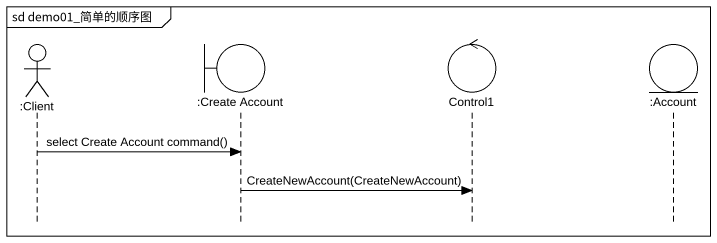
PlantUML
@startuml
mainframe sd demo01_简单的顺序图
hide footbox
actor ":Client" as Client
boundary ":Create Account" as Create_Account
control Control1
entity ":Account" as Account

Client -> Create_Account : select Create Account command()
Create_Account -> Control1 : CreateNewAccount(CreateNewAccount)
@enduml
